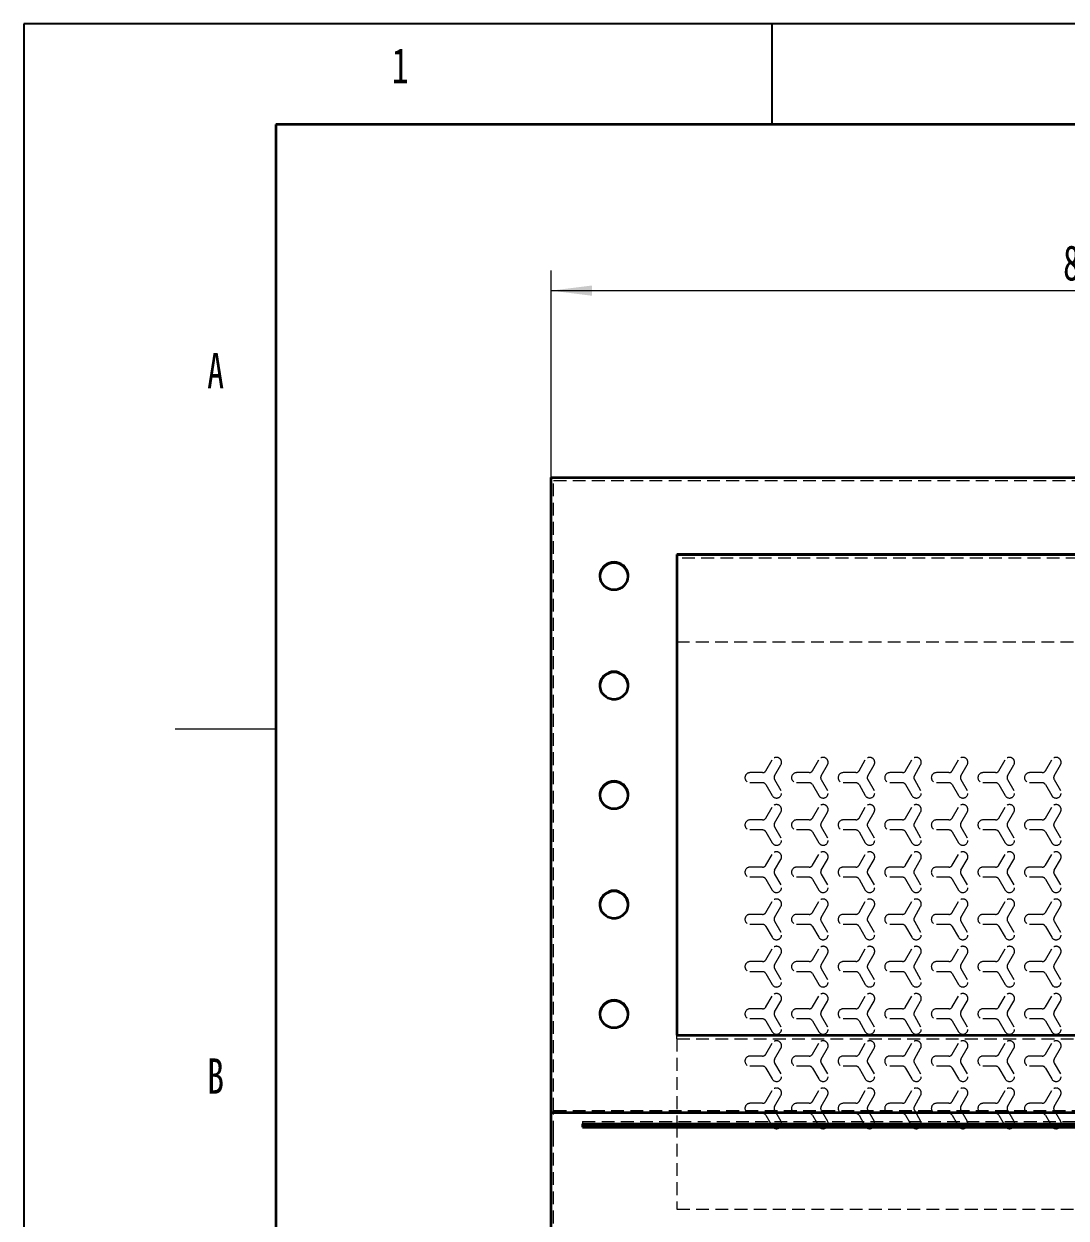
# Model space of a CAD drawing. Header units: millimetres. Extents: x 0 to 594, y 0 to 420.
# Drawn here: x 0 to 103.4, y 301.5 to 420 of the extents above; entities that cross this region are included whole.
import ezdxf

# ---------------------------------------------------------------- set-up
doc = ezdxf.new("R2010")
doc.units = ezdxf.units.MM
doc.linetypes.add('HIDDEN', pattern=[1.905, 1.27, -0.635])
doc.layers.add('图框线', color=5, linetype='Continuous', lineweight=35)
doc.layers.add('细线', color=5, linetype='Continuous')
doc.styles.add('SLDTEXTSTYLE4', font='TXT', dxfattribs={"width": 0.7})
doc.dimstyles.new('SLDDIMSTYLE0', dxfattribs={"dimtxt": 3.5, "dimasz": 4.08, "dimexe": 0, "dimexo": 0.0625, "dimgap": 0.875, "dimtad": 1, "dimdec": 3, "dimlfac": 8, "dimrnd": 1e-09, "dimzin": 12, "dimdsep": 46, "dimtxsty": 'SLDTEXTSTYLE4', "dimsah": 1, "dimcen": 0.09, "dimadec": 0, "dimazin": 3, "dimtfac": 1, "dimtdec": 3, "dimtofl": 0, "dimtmove": 0, "dimatfit": 3, "dimfxl": 0, "dimfrac": 2, "dimtolj": 1, "dimtzin": 12, "dimarcsym": 0})

# ---------------------------------------------------------------- blocks, each defined once
blk = doc.blocks.new('_D')
at = {"color": 7, "linetype": 'Continuous', "lineweight": 0}
for p, q in [((52.32, 374.98), (52.32, 395.53)), ((158.57, 374.98), (158.57, 395.53)), ((52.32, 393.53), (158.57, 393.53))]:
    blk.add_line(p, q, dxfattribs=at)
at = {"color": 7, "linetype": 'Continuous', "lineweight": 18}
for points in [[(52.32, 393.53), (56.4, 393.02), (56.4, 394.04)], [(158.57, 393.53), (154.49, 394.04), (154.49, 393.02)]]:
    blk.add_solid(points, dxfattribs=at)
at = {"color": 7, "linetype": 'Continuous', "lineweight": 18, "insert": (103.15, 398.04), "char_height": 3.5, "attachment_point": 1, "style": 'SLDTEXTSTYLE4'}
blk.add_mtext('850', dxfattribs=at)

msp = doc.modelspace()

# ---------------------------------------------------------------- linework, layer by layer
at = {"color": 7, "linetype": 'Continuous', "lineweight": 35}
for p, q in [((52.323761, 311.980411), (52.323761, 374.981205)), ((52.323761, 374.981205), (158.573761, 374.981205)), ((152.323761, 367.327101), (64.823761, 367.327101)), ((64.823761, 367.327101), (64.823761, 319.634514)), ((152.323761, 367.310925), (64.823761, 367.310925)), ((64.823761, 319.634514), (152.323761, 319.634514)), ((52.323761, 309.62404), (52.323761, 311.980411)), ((52.323761, 311.980411), (158.573761, 311.980411)), ((55.448761, 310.848077), (55.448761, 310.524554)), ((55.448761, 310.848077), (155.448761, 310.848077)), ((55.448761, 310.766035), (155.448761, 310.766035)), ((55.448761, 310.524554), (155.448761, 310.524554)), ((64.823761, 310.848077), (64.823761, 310.766035)), ((64.823761, 310.848077), (64.823761, 310.766035)), ((74.13147, 310.848077), (74.178838, 310.766035)), ((78.75647, 310.848077), (78.803838, 310.766035)), ((83.38147, 310.848077), (83.428838, 310.766035)), ((88.00647, 310.848077), (88.053838, 310.766035)), ((92.63147, 310.848077), (92.678838, 310.766035)), ((97.25647, 310.848077), (97.303838, 310.766035)), ((101.88147, 310.848077), (101.928838, 310.766035)), ((52.323761, 304.794411), (52.323761, 309.62404)), ((52.323761, 293.040768), (52.323761, 304.794411))]:
    msp.add_line(p, q, dxfattribs=at)
at = {"color": 7, "linetype": 'HIDDEN', "lineweight": 18}
for p, q in [((52.573761, 312.157187), (52.573761, 374.675018)), ((52.573761, 374.675018), (158.323761, 374.675018)), ((64.823761, 367.262397), (152.323761, 367.262397)), ((152.323761, 366.987401), (64.823761, 366.987401)), ((57.167511, 365.214139), (57.167511, 365.149434)), ((59.980011, 365.149434), (59.980011, 365.214139)), ((146.073761, 358.631046), (64.823761, 358.631046)), ((146.073761, 358.631046), (64.823761, 358.631046)), ((57.167511, 354.347473), (57.167511, 354.282768)), ((59.980011, 354.282768), (59.980011, 354.347473)), ((73.643339, 345.881046), (74.268339, 346.963578)), ((74.509364, 345.381046), (75.134364, 346.463578)), ((78.268339, 345.881046), (78.893339, 346.963578)), ((79.134364, 345.381046), (79.759364, 346.463578)), ((82.893339, 345.881046), (83.518339, 346.963578)), ((83.759364, 345.381046), (84.384364, 346.463578)), ((87.518339, 345.881046), (88.143339, 346.963578)), ((88.384364, 345.381046), (89.009364, 346.463578)), ((92.143339, 345.881046), (92.768339, 346.963578)), ((93.009364, 345.381046), (93.634364, 346.463578)), ((96.768339, 345.881046), (97.393339, 346.963578)), ((97.634364, 345.381046), (98.259364, 346.463578)), ((101.393339, 345.881046), (102.018339, 346.963578)), ((102.259364, 345.381046), (102.884364, 346.463578)), ((73.318579, 345.693546), (72.068579, 345.693546)), ((74.509364, 345.006046), (75.134364, 343.923514)), ((77.943579, 345.693546), (76.693579, 345.693546)), ((79.134364, 345.006046), (79.759364, 343.923514)), ((82.568579, 345.693546), (81.318579, 345.693546)), ((83.759364, 345.006046), (84.384364, 343.923514)), ((87.193579, 345.693546), (85.943579, 345.693546)), ((88.384364, 345.006046), (89.009364, 343.923514)), ((91.818579, 345.693546), (90.568579, 345.693546)), ((93.009364, 345.006046), (93.634364, 343.923514)), ((96.443579, 345.693546), (95.193579, 345.693546)), ((97.634364, 345.006046), (98.259364, 343.923514)), ((101.068579, 345.693546), (99.818579, 345.693546)), ((102.259364, 345.006046), (102.884364, 343.923514)), ((73.318579, 344.693546), (72.068579, 344.693546)), ((73.643339, 344.506046), (74.268339, 343.423514)), ((77.943579, 344.693546), (76.693579, 344.693546)), ((78.268339, 344.506046), (78.893339, 343.423514)), ((82.568579, 344.693546), (81.318579, 344.693546)), ((82.893339, 344.506046), (83.518339, 343.423514)), ((87.193579, 344.693546), (85.943579, 344.693546)), ((87.518339, 344.506046), (88.143339, 343.423514)), ((91.818579, 344.693546), (90.568579, 344.693546)), ((92.143339, 344.506046), (92.768339, 343.423514)), ((96.443579, 344.693546), (95.193579, 344.693546)), ((96.768339, 344.506046), (97.393339, 343.423514)), ((101.068579, 344.693546), (99.818579, 344.693546)), ((101.393339, 344.506046), (102.018339, 343.423514)), ((57.167511, 343.480808), (57.167511, 343.416103)), ((59.980011, 343.416103), (59.980011, 343.480808)), ((73.643339, 341.193546), (74.268339, 342.276078)), ((74.509364, 340.693546), (75.134364, 341.776078)), ((78.268339, 341.193546), (78.893339, 342.276078)), ((79.134364, 340.693546), (79.759364, 341.776078)), ((82.893339, 341.193546), (83.518339, 342.276078)), ((83.759364, 340.693546), (84.384364, 341.776078)), ((87.518339, 341.193546), (88.143339, 342.276078)), ((88.384364, 340.693546), (89.009364, 341.776078)), ((92.143339, 341.193546), (92.768339, 342.276078)), ((93.009364, 340.693546), (93.634364, 341.776078)), ((96.768339, 341.193546), (97.393339, 342.276078)), ((97.634364, 340.693546), (98.259364, 341.776078)), ((101.393339, 341.193546), (102.018339, 342.276078)), ((102.259364, 340.693546), (102.884364, 341.776078)), ((73.318579, 341.006046), (72.068579, 341.006046)), ((74.509364, 340.318546), (75.134364, 339.236014)), ((77.943579, 341.006046), (76.693579, 341.006046)), ((79.134364, 340.318546), (79.759364, 339.236014)), ((82.568579, 341.006046), (81.318579, 341.006046)), ((83.759364, 340.318546), (84.384364, 339.236014)), ((87.193579, 341.006046), (85.943579, 341.006046)), ((88.384364, 340.318546), (89.009364, 339.236014)), ((91.818579, 341.006046), (90.568579, 341.006046)), ((93.009364, 340.318546), (93.634364, 339.236014)), ((96.443579, 341.006046), (95.193579, 341.006046)), ((97.634364, 340.318546), (98.259364, 339.236014)), ((101.068579, 341.006046), (99.818579, 341.006046)), ((102.259364, 340.318546), (102.884364, 339.236014)), ((73.318579, 340.006046), (72.068579, 340.006046)), ((73.643339, 339.818546), (74.268339, 338.736014)), ((77.943579, 340.006046), (76.693579, 340.006046)), ((78.268339, 339.818546), (78.893339, 338.736014)), ((82.568579, 340.006046), (81.318579, 340.006046)), ((82.893339, 339.818546), (83.518339, 338.736014)), ((87.193579, 340.006046), (85.943579, 340.006046)), ((87.518339, 339.818546), (88.143339, 338.736014)), ((91.818579, 340.006046), (90.568579, 340.006046)), ((92.143339, 339.818546), (92.768339, 338.736014)), ((96.443579, 340.006046), (95.193579, 340.006046)), ((96.768339, 339.818546), (97.393339, 338.736014)), ((101.068579, 340.006046), (99.818579, 340.006046)), ((101.393339, 339.818546), (102.018339, 338.736014)), ((73.643339, 336.506046), (74.268339, 337.588578)), ((74.509364, 336.006046), (75.134364, 337.088578)), ((78.268339, 336.506046), (78.893339, 337.588578)), ((79.134364, 336.006046), (79.759364, 337.088578)), ((82.893339, 336.506046), (83.518339, 337.588578)), ((83.759364, 336.006046), (84.384364, 337.088578)), ((87.518339, 336.506046), (88.143339, 337.588578)), ((88.384364, 336.006046), (89.009364, 337.088578)), ((92.143339, 336.506046), (92.768339, 337.588578)), ((93.009364, 336.006046), (93.634364, 337.088578)), ((96.768339, 336.506046), (97.393339, 337.588578)), ((97.634364, 336.006046), (98.259364, 337.088578)), ((101.393339, 336.506046), (102.018339, 337.588578)), ((102.259364, 336.006046), (102.884364, 337.088578)), ((73.318579, 336.318546), (72.068579, 336.318546)), ((74.509364, 335.631046), (75.134364, 334.548514)), ((77.943579, 336.318546), (76.693579, 336.318546)), ((79.134364, 335.631046), (79.759364, 334.548514)), ((82.568579, 336.318546), (81.318579, 336.318546)), ((83.759364, 335.631046), (84.384364, 334.548514)), ((87.193579, 336.318546), (85.943579, 336.318546)), ((88.384364, 335.631046), (89.009364, 334.548514)), ((91.818579, 336.318546), (90.568579, 336.318546)), ((93.009364, 335.631046), (93.634364, 334.548514)), ((96.443579, 336.318546), (95.193579, 336.318546)), ((97.634364, 335.631046), (98.259364, 334.548514)), ((101.068579, 336.318546), (99.818579, 336.318546)), ((102.259364, 335.631046), (102.884364, 334.548514)), ((73.318579, 335.318546), (72.068579, 335.318546)), ((73.643339, 335.131046), (74.268339, 334.048514)), ((77.943579, 335.318546), (76.693579, 335.318546)), ((78.268339, 335.131046), (78.893339, 334.048514)), ((82.568579, 335.318546), (81.318579, 335.318546)), ((82.893339, 335.131046), (83.518339, 334.048514)), ((87.193579, 335.318546), (85.943579, 335.318546)), ((87.518339, 335.131046), (88.143339, 334.048514)), ((91.818579, 335.318546), (90.568579, 335.318546)), ((92.143339, 335.131046), (92.768339, 334.048514)), ((96.443579, 335.318546), (95.193579, 335.318546)), ((96.768339, 335.131046), (97.393339, 334.048514)), ((101.068579, 335.318546), (99.818579, 335.318546)), ((101.393339, 335.131046), (102.018339, 334.048514)), ((57.167511, 332.614142), (57.167511, 332.549437)), ((59.980011, 332.549437), (59.980011, 332.614142)), ((73.643339, 331.818546), (74.268339, 332.901078)), ((74.509364, 331.318546), (75.134364, 332.401078)), ((78.268339, 331.818546), (78.893339, 332.901078)), ((79.134364, 331.318546), (79.759364, 332.401078)), ((82.893339, 331.818546), (83.518339, 332.901078)), ((83.759364, 331.318546), (84.384364, 332.401078)), ((87.518339, 331.818546), (88.143339, 332.901078)), ((88.384364, 331.318546), (89.009364, 332.401078)), ((92.143339, 331.818546), (92.768339, 332.901078)), ((93.009364, 331.318546), (93.634364, 332.401078)), ((96.768339, 331.818546), (97.393339, 332.901078)), ((97.634364, 331.318546), (98.259364, 332.401078)), ((101.393339, 331.818546), (102.018339, 332.901078)), ((102.259364, 331.318546), (102.884364, 332.401078)), ((73.318579, 331.631046), (72.068579, 331.631046)), ((74.509364, 330.943546), (75.134364, 329.861014)), ((77.943579, 331.631046), (76.693579, 331.631046)), ((79.134364, 330.943546), (79.759364, 329.861014)), ((82.568579, 331.631046), (81.318579, 331.631046)), ((83.759364, 330.943546), (84.384364, 329.861014)), ((87.193579, 331.631046), (85.943579, 331.631046)), ((88.384364, 330.943546), (89.009364, 329.861014)), ((91.818579, 331.631046), (90.568579, 331.631046)), ((93.009364, 330.943546), (93.634364, 329.861014)), ((96.443579, 331.631046), (95.193579, 331.631046)), ((97.634364, 330.943546), (98.259364, 329.861014)), ((101.068579, 331.631046), (99.818579, 331.631046)), ((102.259364, 330.943546), (102.884364, 329.861014)), ((73.318579, 330.631046), (72.068579, 330.631046)), ((73.643339, 330.443546), (74.268339, 329.361014)), ((77.943579, 330.631046), (76.693579, 330.631046)), ((78.268339, 330.443546), (78.893339, 329.361014)), ((82.568579, 330.631046), (81.318579, 330.631046)), ((82.893339, 330.443546), (83.518339, 329.361014)), ((87.193579, 330.631046), (85.943579, 330.631046)), ((87.518339, 330.443546), (88.143339, 329.361014)), ((91.818579, 330.631046), (90.568579, 330.631046)), ((92.143339, 330.443546), (92.768339, 329.361014)), ((96.443579, 330.631046), (95.193579, 330.631046)), ((96.768339, 330.443546), (97.393339, 329.361014)), ((101.068579, 330.631046), (99.818579, 330.631046)), ((101.393339, 330.443546), (102.018339, 329.361014)), ((73.643339, 327.131046), (74.268339, 328.213578)), ((74.509364, 326.631046), (75.134364, 327.713578)), ((78.268339, 327.131046), (78.893339, 328.213578)), ((79.134364, 326.631046), (79.759364, 327.713578)), ((82.893339, 327.131046), (83.518339, 328.213578)), ((83.759364, 326.631046), (84.384364, 327.713578)), ((87.518339, 327.131046), (88.143339, 328.213578)), ((88.384364, 326.631046), (89.009364, 327.713578)), ((92.143339, 327.131046), (92.768339, 328.213578)), ((93.009364, 326.631046), (93.634364, 327.713578)), ((96.768339, 327.131046), (97.393339, 328.213578)), ((97.634364, 326.631046), (98.259364, 327.713578)), ((101.393339, 327.131046), (102.018339, 328.213578)), ((102.259364, 326.631046), (102.884364, 327.713578)), ((73.318579, 326.943546), (72.068579, 326.943546)), ((73.318579, 325.943546), (72.068579, 325.943546)), ((74.509364, 326.256046), (75.134364, 325.173514)), ((77.943579, 326.943546), (76.693579, 326.943546)), ((77.943579, 325.943546), (76.693579, 325.943546)), ((79.134364, 326.256046), (79.759364, 325.173514)), ((82.568579, 326.943546), (81.318579, 326.943546)), ((82.568579, 325.943546), (81.318579, 325.943546)), ((83.759364, 326.256046), (84.384364, 325.173514)), ((87.193579, 326.943546), (85.943579, 326.943546)), ((87.193579, 325.943546), (85.943579, 325.943546)), ((88.384364, 326.256046), (89.009364, 325.173514)), ((91.818579, 326.943546), (90.568579, 326.943546)), ((91.818579, 325.943546), (90.568579, 325.943546)), ((93.009364, 326.256046), (93.634364, 325.173514)), ((96.443579, 326.943546), (95.193579, 326.943546)), ((96.443579, 325.943546), (95.193579, 325.943546)), ((97.634364, 326.256046), (98.259364, 325.173514)), ((101.068579, 326.943546), (99.818579, 326.943546)), ((101.068579, 325.943546), (99.818579, 325.943546)), ((102.259364, 326.256046), (102.884364, 325.173514)), ((73.643339, 325.756046), (74.268339, 324.673514)), ((78.268339, 325.756046), (78.893339, 324.673514)), ((82.893339, 325.756046), (83.518339, 324.673514)), ((87.518339, 325.756046), (88.143339, 324.673514)), ((92.143339, 325.756046), (92.768339, 324.673514)), ((96.768339, 325.756046), (97.393339, 324.673514)), ((101.393339, 325.756046), (102.018339, 324.673514)), ((73.643339, 322.443546), (74.268339, 323.526078)), ((74.509364, 321.943546), (75.134364, 323.026078)), ((78.268339, 322.443546), (78.893339, 323.526078)), ((79.134364, 321.943546), (79.759364, 323.026078)), ((82.893339, 322.443546), (83.518339, 323.526078)), ((83.759364, 321.943546), (84.384364, 323.026078)), ((87.518339, 322.443546), (88.143339, 323.526078)), ((88.384364, 321.943546), (89.009364, 323.026078)), ((92.143339, 322.443546), (92.768339, 323.526078)), ((93.009364, 321.943546), (93.634364, 323.026078)), ((96.768339, 322.443546), (97.393339, 323.526078)), ((97.634364, 321.943546), (98.259364, 323.026078)), ((101.393339, 322.443546), (102.018339, 323.526078)), ((102.259364, 321.943546), (102.884364, 323.026078)), ((57.167511, 321.747477), (57.167511, 321.682772)), ((59.980011, 321.682772), (59.980011, 321.747477)), ((73.318579, 322.256046), (72.068579, 322.256046)), ((73.318579, 321.256046), (72.068579, 321.256046)), ((74.509364, 321.568546), (75.134364, 320.486014)), ((77.943579, 322.256046), (76.693579, 322.256046)), ((77.943579, 321.256046), (76.693579, 321.256046)), ((79.134364, 321.568546), (79.759364, 320.486014)), ((82.568579, 322.256046), (81.318579, 322.256046)), ((82.568579, 321.256046), (81.318579, 321.256046)), ((83.759364, 321.568546), (84.384364, 320.486014)), ((87.193579, 322.256046), (85.943579, 322.256046)), ((87.193579, 321.256046), (85.943579, 321.256046)), ((88.384364, 321.568546), (89.009364, 320.486014)), ((91.818579, 322.256046), (90.568579, 322.256046)), ((91.818579, 321.256046), (90.568579, 321.256046)), ((93.009364, 321.568546), (93.634364, 320.486014)), ((96.443579, 322.256046), (95.193579, 322.256046)), ((96.443579, 321.256046), (95.193579, 321.256046)), ((97.634364, 321.568546), (98.259364, 320.486014)), ((101.068579, 322.256046), (99.818579, 322.256046)), ((101.068579, 321.256046), (99.818579, 321.256046)), ((102.259364, 321.568546), (102.884364, 320.486014)), ((73.643339, 321.068546), (74.268339, 319.986014)), ((78.268339, 321.068546), (78.893339, 319.986014)), ((82.893339, 321.068546), (83.518339, 319.986014)), ((87.518339, 321.068546), (88.143339, 319.986014)), ((92.143339, 321.068546), (92.768339, 319.986014)), ((96.768339, 321.068546), (97.393339, 319.986014)), ((101.393339, 321.068546), (102.018339, 319.986014)), ((64.823761, 319.569809), (64.823761, 319.634514)), ((64.823761, 319.618338), (152.323761, 319.618338)), ((64.823761, 319.294814), (64.823761, 319.618338)), ((152.323761, 319.569809), (64.823761, 319.569809)), ((64.823761, 319.294814), (152.323761, 319.294814)), ((64.823761, 319.294814), (64.823761, 310.848077)), ((64.823761, 319.294814), (64.823761, 310.848077)), ((73.643339, 317.756046), (74.268339, 318.838578)), ((78.268339, 317.756046), (78.893339, 318.838578)), ((82.893339, 317.756046), (83.518339, 318.838578)), ((87.518339, 317.756046), (88.143339, 318.838578)), ((92.143339, 317.756046), (92.768339, 318.838578)), ((96.768339, 317.756046), (97.393339, 318.838578)), ((101.393339, 317.756046), (102.018339, 318.838578)), ((74.509364, 317.256046), (75.134364, 318.338578)), ((79.134364, 317.256046), (79.759364, 318.338578)), ((83.759364, 317.256046), (84.384364, 318.338578)), ((88.384364, 317.256046), (89.009364, 318.338578)), ((93.009364, 317.256046), (93.634364, 318.338578)), ((97.634364, 317.256046), (98.259364, 318.338578)), ((102.259364, 317.256046), (102.884364, 318.338578)), ((73.318579, 317.568546), (72.068579, 317.568546)), ((73.318579, 316.568546), (72.068579, 316.568546)), ((74.509364, 316.881046), (75.134364, 315.798514)), ((77.943579, 317.568546), (76.693579, 317.568546)), ((77.943579, 316.568546), (76.693579, 316.568546)), ((79.134364, 316.881046), (79.759364, 315.798514)), ((82.568579, 317.568546), (81.318579, 317.568546)), ((82.568579, 316.568546), (81.318579, 316.568546)), ((83.759364, 316.881046), (84.384364, 315.798514)), ((87.193579, 317.568546), (85.943579, 317.568546)), ((87.193579, 316.568546), (85.943579, 316.568546)), ((88.384364, 316.881046), (89.009364, 315.798514)), ((91.818579, 317.568546), (90.568579, 317.568546)), ((91.818579, 316.568546), (90.568579, 316.568546)), ((93.009364, 316.881046), (93.634364, 315.798514)), ((96.443579, 317.568546), (95.193579, 317.568546)), ((96.443579, 316.568546), (95.193579, 316.568546)), ((97.634364, 316.881046), (98.259364, 315.798514)), ((101.068579, 317.568546), (99.818579, 317.568546)), ((101.068579, 316.568546), (99.818579, 316.568546)), ((102.259364, 316.881046), (102.884364, 315.798514)), ((73.643339, 316.381046), (74.268339, 315.298514)), ((78.268339, 316.381046), (78.893339, 315.298514)), ((82.893339, 316.381046), (83.518339, 315.298514)), ((87.518339, 316.381046), (88.143339, 315.298514)), ((92.143339, 316.381046), (92.768339, 315.298514)), ((96.768339, 316.381046), (97.393339, 315.298514)), ((101.393339, 316.381046), (102.018339, 315.298514)), ((73.643339, 313.068546), (74.268339, 314.151078)), ((78.268339, 313.068546), (78.893339, 314.151078)), ((82.893339, 313.068546), (83.518339, 314.151078)), ((87.518339, 313.068546), (88.143339, 314.151078)), ((92.143339, 313.068546), (92.768339, 314.151078)), ((96.768339, 313.068546), (97.393339, 314.151078)), ((101.393339, 313.068546), (102.018339, 314.151078)), ((73.318579, 312.881046), (72.068579, 312.881046)), ((74.509364, 312.568546), (75.134364, 313.651078)), ((77.943579, 312.881046), (76.693579, 312.881046)), ((79.134364, 312.568546), (79.759364, 313.651078)), ((82.568579, 312.881046), (81.318579, 312.881046)), ((83.759364, 312.568546), (84.384364, 313.651078)), ((87.193579, 312.881046), (85.943579, 312.881046)), ((88.384364, 312.568546), (89.009364, 313.651078)), ((91.818579, 312.881046), (90.568579, 312.881046)), ((93.009364, 312.568546), (93.634364, 313.651078)), ((96.443579, 312.881046), (95.193579, 312.881046)), ((97.634364, 312.568546), (98.259364, 313.651078)), ((101.068579, 312.881046), (99.818579, 312.881046)), ((102.259364, 312.568546), (102.884364, 313.651078)), ((52.573761, 312.157187), (158.323761, 312.157187)), ((52.573761, 309.865521), (52.573761, 312.157187)), ((73.318579, 311.881046), (72.068579, 311.881046)), ((73.643339, 311.693546), (74.13147, 310.848077)), ((74.509364, 312.193546), (75.134364, 311.111014)), ((77.943579, 311.881046), (76.693579, 311.881046)), ((78.268339, 311.693546), (78.75647, 310.848077)), ((79.134364, 312.193546), (79.759364, 311.111014)), ((82.568579, 311.881046), (81.318579, 311.881046)), ((82.893339, 311.693546), (83.38147, 310.848077)), ((83.759364, 312.193546), (84.384364, 311.111014)), ((87.193579, 311.881046), (85.943579, 311.881046)), ((87.518339, 311.693546), (88.00647, 310.848077)), ((88.384364, 312.193546), (89.009364, 311.111014)), ((91.818579, 311.881046), (90.568579, 311.881046)), ((92.143339, 311.693546), (92.63147, 310.848077)), ((93.009364, 312.193546), (93.634364, 311.111014)), ((96.443579, 311.881046), (95.193579, 311.881046)), ((96.768339, 311.693546), (97.25647, 310.848077)), ((97.634364, 312.193546), (98.259364, 311.111014)), ((101.068579, 311.881046), (99.818579, 311.881046)), ((101.393339, 311.693546), (101.88147, 310.848077)), ((102.259364, 312.193546), (102.884364, 311.111014)), ((55.448761, 311.089559), (155.448761, 311.089559)), ((55.448761, 311.089559), (55.448761, 310.848077)), ((64.823761, 310.766035), (64.823761, 302.381046)), ((64.823761, 310.766035), (64.823761, 302.381046)), ((74.178838, 310.766035), (74.268339, 310.611014)), ((78.803838, 310.766035), (78.893339, 310.611014)), ((83.428838, 310.766035), (83.518339, 310.611014)), ((88.053838, 310.766035), (88.143339, 310.611014)), ((92.678838, 310.766035), (92.768339, 310.611014)), ((97.303838, 310.766035), (97.393339, 310.611014)), ((101.928838, 310.766035), (102.018339, 310.611014)), ((52.573761, 304.794411), (52.573761, 309.865521)), ((52.573761, 192.381046), (52.573761, 304.794411)), ((64.823761, 302.381046), (146.073761, 302.381046)), ((64.823761, 302.381046), (146.073761, 302.381046))]:
    msp.add_line(p, q, dxfattribs=at)
at = {"color": 5, "linetype": 'Continuous', "lineweight": 18}
msp.add_line((25, 350), (15, 350), dxfattribs=at)
at = {"color": 7, "linetype": 'Continuous', "lineweight": 35, "flags": 128}
for points in [[(58.573761, 366.572472), (58.322665, 366.550643), (58.07964, 366.485858), (57.852496, 366.380198), (57.648535, 366.237061), (57.47431, 366.061046), (57.335423, 365.85781), (57.236338, 365.633887), (57.180238, 365.396472), (57.168927, 365.153197), (57.202769, 364.911881), (57.280675, 364.68028), (57.400142, 364.465837), (57.557331, 364.275445), (57.747188, 364.115224), (57.963612, 363.990323), (58.199647, 363.904756), (58.447706, 363.861274), (58.699816, 363.861274), (58.947875, 363.904756), (59.18391, 363.990323), (59.400334, 364.115224), (59.590191, 364.275445), (59.74738, 364.465837), (59.866847, 364.68028), (59.944753, 364.911881), (59.978595, 365.153197), (59.967284, 365.396472), (59.911184, 365.633887), (59.812098, 365.85781), (59.673211, 366.061046), (59.498987, 366.237061), (59.295026, 366.380198), (59.067882, 366.485858), (58.824857, 366.550643), (58.573761, 366.572472)], [(58.573761, 355.705806), (58.322665, 355.683977), (58.07964, 355.619192), (57.852496, 355.513533), (57.648535, 355.370395), (57.47431, 355.19438), (57.335423, 354.991145), (57.236338, 354.767221), (57.180238, 354.529807), (57.168927, 354.286532), (57.202769, 354.045216), (57.280675, 353.813614), (57.400142, 353.599172), (57.557331, 353.40878), (57.747188, 353.248559), (57.963612, 353.123657), (58.199647, 353.03809), (58.447706, 352.994608), (58.699816, 352.994608), (58.947875, 353.03809), (59.18391, 353.123657), (59.400334, 353.248559), (59.590191, 353.40878), (59.74738, 353.599172), (59.866847, 353.813614), (59.944753, 354.045216), (59.978595, 354.286532), (59.967284, 354.529807), (59.911184, 354.767221), (59.812098, 354.991145), (59.673211, 355.19438), (59.498987, 355.370395), (59.295026, 355.513533), (59.067882, 355.619192), (58.824857, 355.683977), (58.573761, 355.705806)], [(58.573761, 344.839141), (58.322665, 344.817312), (58.07964, 344.752527), (57.852496, 344.646867), (57.648535, 344.50373), (57.47431, 344.327715), (57.335423, 344.124479), (57.236338, 343.900556), (57.180238, 343.663141), (57.168927, 343.419866), (57.202769, 343.17855), (57.280675, 342.946949), (57.400142, 342.732506), (57.557331, 342.542114), (57.747188, 342.381893), (57.963612, 342.256992), (58.199647, 342.171425), (58.447706, 342.127943), (58.699816, 342.127943), (58.947875, 342.171425), (59.18391, 342.256992), (59.400334, 342.381893), (59.590191, 342.542114), (59.74738, 342.732506), (59.866847, 342.946949), (59.944753, 343.17855), (59.978595, 343.419866), (59.967284, 343.663141), (59.911184, 343.900556), (59.812098, 344.124479), (59.673211, 344.327715), (59.498987, 344.50373), (59.295026, 344.646867), (59.067882, 344.752527), (58.824857, 344.817312), (58.573761, 344.839141)], [(58.573761, 333.972475), (58.322665, 333.950646), (58.07964, 333.885861), (57.852496, 333.780202), (57.648535, 333.637064), (57.47431, 333.461049), (57.335423, 333.257814), (57.236338, 333.03389), (57.180238, 332.796476), (57.168927, 332.553201), (57.202769, 332.311885), (57.280675, 332.080283), (57.400142, 331.86584), (57.557331, 331.675449), (57.747188, 331.515227), (57.963612, 331.390326), (58.199647, 331.304759), (58.447706, 331.261277), (58.699816, 331.261277), (58.947875, 331.304759), (59.18391, 331.390326), (59.400334, 331.515227), (59.590191, 331.675449), (59.74738, 331.86584), (59.866847, 332.080283), (59.944753, 332.311885), (59.978595, 332.553201), (59.967284, 332.796476), (59.911184, 333.03389), (59.812098, 333.257814), (59.673211, 333.461049), (59.498987, 333.637064), (59.295026, 333.780202), (59.067882, 333.885861), (58.824857, 333.950646), (58.573761, 333.972475)], [(58.573761, 323.10581), (58.322665, 323.083981), (58.07964, 323.019195), (57.852496, 322.913536), (57.648535, 322.770399), (57.47431, 322.594383), (57.335423, 322.391148), (57.236338, 322.167225), (57.180238, 321.92981), (57.168927, 321.686535), (57.202769, 321.445219), (57.280675, 321.213618), (57.400142, 320.999175), (57.557331, 320.808783), (57.747188, 320.648562), (57.963612, 320.523661), (58.199647, 320.438094), (58.447706, 320.394612), (58.699816, 320.394612), (58.947875, 320.438094), (59.18391, 320.523661), (59.400334, 320.648562), (59.590191, 320.808783), (59.74738, 320.999175), (59.866847, 321.213618), (59.944753, 321.445219), (59.978595, 321.686535), (59.967284, 321.92981), (59.911184, 322.167225), (59.812098, 322.391148), (59.673211, 322.594383), (59.498987, 322.770399), (59.295026, 322.913536), (59.067882, 323.019195), (58.824857, 323.083981), (58.573761, 323.10581)], [(75.192248, 310.766035), (75.198613, 310.80875), (75.201184, 310.848077)], [(79.817248, 310.766035), (79.823613, 310.80875), (79.826184, 310.848077)], [(84.442248, 310.766035), (84.448613, 310.80875), (84.451184, 310.848077)], [(89.067248, 310.766035), (89.073613, 310.80875), (89.076184, 310.848077)], [(93.692248, 310.766035), (93.698613, 310.80875), (93.701184, 310.848077)], [(98.317248, 310.766035), (98.323613, 310.80875), (98.326184, 310.848077)], [(102.942248, 310.766035), (102.948613, 310.80875), (102.951184, 310.848077)]]:
    msp.add_lwpolyline(points, dxfattribs=at)
at = {"color": 7, "linetype": 'HIDDEN', "lineweight": 18, "flags": 128}
for points in [[(75.201184, 310.848077), (75.190425, 310.96497), (75.134364, 311.111014)], [(79.826184, 310.848077), (79.815425, 310.96497), (79.759364, 311.111014)], [(84.451184, 310.848077), (84.440425, 310.96497), (84.384364, 311.111014)], [(89.076184, 310.848077), (89.065425, 310.96497), (89.009364, 311.111014)], [(93.701184, 310.848077), (93.690425, 310.96497), (93.634364, 311.111014)], [(98.326184, 310.848077), (98.315425, 310.96497), (98.259364, 311.111014)], [(102.951184, 310.848077), (102.940425, 310.96497), (102.884364, 311.111014)]]:
    msp.add_lwpolyline(points, dxfattribs=at)
at = {"color": 7, "linetype": 'Continuous', "lineweight": 35}
for centre, start, end in [((58.573761, 365.111897), 2.84600447, 177.15399553), ((58.573761, 354.245232), 2.84600458, 177.1539954), ((58.573761, 343.378566), 2.84600449, 177.15399551), ((58.573761, 332.511901), 2.84600448, 177.15399552), ((58.573761, 321.645235), 2.84600446, 177.15399548)]:
    msp.add_arc(centre, 1.407587, start, end, dxfattribs=at)
at = {"color": 7, "linetype": 'HIDDEN', "lineweight": 18}
for centre, radius, start, end in [((58.548132, 365.171126), 1.380263, 179.55746775, 271.0639513), ((58.597378, 365.17316), 1.382261, 269.02102698, 0.35755398), ((58.548132, 354.30446), 1.380263, 179.55746762, 271.0639513), ((58.597378, 354.306495), 1.382261, 269.02102698, 0.35755409), ((74.701352, 346.713578), 0.5, 330, 150), ((79.326352, 346.713578), 0.5, 330, 150), ((83.951352, 346.713578), 0.5, 330, 150), ((88.576352, 346.713578), 0.5, 330, 150), ((93.201352, 346.713578), 0.5, 330, 150), ((97.826352, 346.713578), 0.5, 330, 150), ((102.451352, 346.713578), 0.5, 330, 150), ((72.068579, 345.193546), 0.5, 90, 270), ((73.318579, 346.068546), 0.375, 270, 330), ((74.834124, 345.193546), 0.375, 150, 210), ((76.693579, 345.193546), 0.5, 90, 270), ((77.943579, 346.068546), 0.375, 270, 330), ((79.459124, 345.193546), 0.375, 150, 210), ((81.318579, 345.193546), 0.5, 90, 270), ((82.568579, 346.068546), 0.375, 270, 330), ((84.084124, 345.193546), 0.375, 150, 210), ((85.943579, 345.193546), 0.5, 90, 270), ((87.193579, 346.068546), 0.375, 270, 330), ((88.709124, 345.193546), 0.375, 150, 210), ((90.568579, 345.193546), 0.5, 90, 270), ((91.818579, 346.068546), 0.375, 270, 330), ((93.334124, 345.193546), 0.375, 150, 210), ((95.193579, 345.193546), 0.5, 90, 270), ((96.443579, 346.068546), 0.375, 270, 330), ((97.959124, 345.193546), 0.375, 150, 210), ((99.818579, 345.193546), 0.5, 90, 270), ((101.068579, 346.068546), 0.375, 270, 330), ((102.584124, 345.193546), 0.375, 150, 210), ((73.318579, 344.318546), 0.375, 30, 90), ((74.701352, 343.673514), 0.5, 210, 30), ((77.943579, 344.318546), 0.375, 30, 90), ((79.326352, 343.673514), 0.5, 210, 30), ((82.568579, 344.318546), 0.375, 30, 90), ((83.951352, 343.673514), 0.5, 210, 30), ((87.193579, 344.318546), 0.375, 30, 90), ((88.576352, 343.673514), 0.5, 210, 30), ((91.818579, 344.318546), 0.375, 30, 90), ((93.201352, 343.673514), 0.5, 210, 30), ((96.443579, 344.318546), 0.375, 30, 90), ((97.826352, 343.673514), 0.5, 210, 30), ((101.068579, 344.318546), 0.375, 30, 90), ((102.451352, 343.673514), 0.5, 210, 30), ((58.548132, 343.437795), 1.380263, 179.55746773, 271.0639513), ((58.597378, 343.439829), 1.382261, 269.02102698, 0.357554), ((74.701352, 342.026078), 0.5, 330, 150), ((79.326352, 342.026078), 0.5, 330, 150), ((83.951352, 342.026078), 0.5, 330, 150), ((88.576352, 342.026078), 0.5, 330, 150), ((93.201352, 342.026078), 0.5, 330, 150), ((97.826352, 342.026078), 0.5, 330, 150), ((102.451352, 342.026078), 0.5, 330, 150), ((72.068579, 340.506046), 0.5, 90, 270), ((73.318579, 341.381046), 0.375, 270, 330), ((74.834124, 340.506046), 0.375, 150, 210), ((76.693579, 340.506046), 0.5, 90, 270), ((77.943579, 341.381046), 0.375, 270, 330), ((79.459124, 340.506046), 0.375, 150, 210), ((81.318579, 340.506046), 0.5, 90, 270), ((82.568579, 341.381046), 0.375, 270, 330), ((84.084124, 340.506046), 0.375, 150, 210), ((85.943579, 340.506046), 0.5, 90, 270), ((87.193579, 341.381046), 0.375, 270, 330), ((88.709124, 340.506046), 0.375, 150, 210), ((90.568579, 340.506046), 0.5, 90, 270), ((91.818579, 341.381046), 0.375, 270, 330), ((93.334124, 340.506046), 0.375, 150, 210), ((95.193579, 340.506046), 0.5, 90, 270), ((96.443579, 341.381046), 0.375, 270, 330), ((97.959124, 340.506046), 0.375, 150, 210), ((99.818579, 340.506046), 0.5, 90, 270), ((101.068579, 341.381046), 0.375, 270, 330), ((102.584124, 340.506046), 0.375, 150, 210), ((73.318579, 339.631046), 0.375, 30, 90), ((74.701352, 338.986014), 0.5, 210, 30), ((77.943579, 339.631046), 0.375, 30, 90), ((79.326352, 338.986014), 0.5, 210, 30), ((82.568579, 339.631046), 0.375, 30, 90), ((83.951352, 338.986014), 0.5, 210, 30), ((87.193579, 339.631046), 0.375, 30, 90), ((88.576352, 338.986014), 0.5, 210, 30), ((91.818579, 339.631046), 0.375, 30, 90), ((93.201352, 338.986014), 0.5, 210, 30), ((96.443579, 339.631046), 0.375, 30, 90), ((97.826352, 338.986014), 0.5, 210, 30), ((101.068579, 339.631046), 0.375, 30, 90), ((102.451352, 338.986014), 0.5, 210, 30), ((74.701352, 337.338578), 0.5, 330, 150), ((79.326352, 337.338578), 0.5, 330, 150), ((83.951352, 337.338578), 0.5, 330, 150), ((88.576352, 337.338578), 0.5, 330, 150), ((93.201352, 337.338578), 0.5, 330, 150), ((97.826352, 337.338578), 0.5, 330, 150), ((102.451352, 337.338578), 0.5, 330, 150), ((72.068579, 335.818546), 0.5, 90, 270), ((73.318579, 336.693546), 0.375, 270, 330), ((74.834124, 335.818546), 0.375, 150, 210), ((76.693579, 335.818546), 0.5, 90, 270), ((77.943579, 336.693546), 0.375, 270, 330), ((79.459124, 335.818546), 0.375, 150, 210), ((81.318579, 335.818546), 0.5, 90, 270), ((82.568579, 336.693546), 0.375, 270, 330), ((84.084124, 335.818546), 0.375, 150, 210), ((85.943579, 335.818546), 0.5, 90, 270), ((87.193579, 336.693546), 0.375, 270, 330), ((88.709124, 335.818546), 0.375, 150, 210), ((90.568579, 335.818546), 0.5, 90, 270), ((91.818579, 336.693546), 0.375, 270, 330), ((93.334124, 335.818546), 0.375, 150, 210), ((95.193579, 335.818546), 0.5, 90, 270), ((96.443579, 336.693546), 0.375, 270, 330), ((97.959124, 335.818546), 0.375, 150, 210), ((99.818579, 335.818546), 0.5, 90, 270), ((101.068579, 336.693546), 0.375, 270, 330), ((102.584124, 335.818546), 0.375, 150, 210), ((73.318579, 334.943546), 0.375, 30, 90), ((74.701352, 334.298514), 0.5, 210, 30), ((77.943579, 334.943546), 0.375, 30, 90), ((79.326352, 334.298514), 0.5, 210, 30), ((82.568579, 334.943546), 0.375, 30, 90), ((83.951352, 334.298514), 0.5, 210, 30), ((87.193579, 334.943546), 0.375, 30, 90), ((88.576352, 334.298514), 0.5, 210, 30), ((91.818579, 334.943546), 0.375, 30, 90), ((93.201352, 334.298514), 0.5, 210, 30), ((96.443579, 334.943546), 0.375, 30, 90), ((97.826352, 334.298514), 0.5, 210, 30), ((101.068579, 334.943546), 0.375, 30, 90), ((102.451352, 334.298514), 0.5, 210, 30), ((74.701352, 332.651078), 0.5, 330, 150), ((79.326352, 332.651078), 0.5, 330, 150), ((83.951352, 332.651078), 0.5, 330, 150), ((88.576352, 332.651078), 0.5, 330, 150), ((93.201352, 332.651078), 0.5, 330, 150), ((97.826352, 332.651078), 0.5, 330, 150), ((102.451352, 332.651078), 0.5, 330, 150), ((58.548132, 332.571129), 1.380263, 179.55746774, 271.0639513), ((58.597378, 332.573164), 1.382261, 269.02102698, 0.35755399), ((72.068579, 331.131046), 0.5, 90, 270), ((73.318579, 332.006046), 0.375, 270, 330), ((74.834124, 331.131046), 0.375, 150, 210), ((76.693579, 331.131046), 0.5, 90, 270), ((77.943579, 332.006046), 0.375, 270, 330), ((79.459124, 331.131046), 0.375, 150, 210), ((81.318579, 331.131046), 0.5, 90, 270), ((82.568579, 332.006046), 0.375, 270, 330), ((84.084124, 331.131046), 0.375, 150, 210), ((85.943579, 331.131046), 0.5, 90, 270), ((87.193579, 332.006046), 0.375, 270, 330), ((88.709124, 331.131046), 0.375, 150, 210), ((90.568579, 331.131046), 0.5, 90, 270), ((91.818579, 332.006046), 0.375, 270, 330), ((93.334124, 331.131046), 0.375, 150, 210), ((95.193579, 331.131046), 0.5, 90, 270), ((96.443579, 332.006046), 0.375, 270, 330), ((97.959124, 331.131046), 0.375, 150, 210), ((99.818579, 331.131046), 0.5, 90, 270), ((101.068579, 332.006046), 0.375, 270, 330), ((102.584124, 331.131046), 0.375, 150, 210), ((73.318579, 330.256046), 0.375, 30, 90), ((74.701352, 329.611014), 0.5, 210, 30), ((77.943579, 330.256046), 0.375, 30, 90), ((79.326352, 329.611014), 0.5, 210, 30), ((82.568579, 330.256046), 0.375, 30, 90), ((83.951352, 329.611014), 0.5, 210, 30), ((87.193579, 330.256046), 0.375, 30, 90), ((88.576352, 329.611014), 0.5, 210, 30), ((91.818579, 330.256046), 0.375, 30, 90), ((93.201352, 329.611014), 0.5, 210, 30), ((96.443579, 330.256046), 0.375, 30, 90), ((97.826352, 329.611014), 0.5, 210, 30), ((101.068579, 330.256046), 0.375, 30, 90), ((102.451352, 329.611014), 0.5, 210, 30), ((74.701352, 327.963578), 0.5, 330, 150), ((79.326352, 327.963578), 0.5, 330, 150), ((83.951352, 327.963578), 0.5, 330, 150), ((88.576352, 327.963578), 0.5, 330, 150), ((93.201352, 327.963578), 0.5, 330, 150), ((97.826352, 327.963578), 0.5, 330, 150), ((102.451352, 327.963578), 0.5, 330, 150), ((73.318579, 327.318546), 0.375, 270, 330), ((77.943579, 327.318546), 0.375, 270, 330), ((82.568579, 327.318546), 0.375, 270, 330), ((87.193579, 327.318546), 0.375, 270, 330), ((91.818579, 327.318546), 0.375, 270, 330), ((96.443579, 327.318546), 0.375, 270, 330), ((101.068579, 327.318546), 0.375, 270, 330), ((72.068579, 326.443546), 0.5, 90, 270), ((73.318579, 325.568546), 0.375, 30, 90), ((74.834124, 326.443546), 0.375, 150, 210), ((76.693579, 326.443546), 0.5, 90, 270), ((77.943579, 325.568546), 0.375, 30, 90), ((79.459124, 326.443546), 0.375, 150, 210), ((81.318579, 326.443546), 0.5, 90, 270), ((82.568579, 325.568546), 0.375, 30, 90), ((84.084124, 326.443546), 0.375, 150, 210), ((85.943579, 326.443546), 0.5, 90, 270), ((87.193579, 325.568546), 0.375, 30, 90), ((88.709124, 326.443546), 0.375, 150, 210), ((90.568579, 326.443546), 0.5, 90, 270), ((91.818579, 325.568546), 0.375, 30, 90), ((93.334124, 326.443546), 0.375, 150, 210), ((95.193579, 326.443546), 0.5, 90, 270), ((96.443579, 325.568546), 0.375, 30, 90), ((97.959124, 326.443546), 0.375, 150, 210), ((99.818579, 326.443546), 0.5, 90, 270), ((101.068579, 325.568546), 0.375, 30, 90), ((102.584124, 326.443546), 0.375, 150, 210), ((74.701352, 324.923514), 0.5, 210, 30), ((79.326352, 324.923514), 0.5, 210, 30), ((83.951352, 324.923514), 0.5, 210, 30), ((88.576352, 324.923514), 0.5, 210, 30), ((93.201352, 324.923514), 0.5, 210, 30), ((97.826352, 324.923514), 0.5, 210, 30), ((102.451352, 324.923514), 0.5, 210, 30), ((74.701352, 323.276078), 0.5, 330, 150), ((79.326352, 323.276078), 0.5, 330, 150), ((83.951352, 323.276078), 0.5, 330, 150), ((88.576352, 323.276078), 0.5, 330, 150), ((93.201352, 323.276078), 0.5, 330, 150), ((97.826352, 323.276078), 0.5, 330, 150), ((102.451352, 323.276078), 0.5, 330, 150), ((73.318579, 322.631046), 0.375, 270, 330), ((77.943579, 322.631046), 0.375, 270, 330), ((82.568579, 322.631046), 0.375, 270, 330), ((87.193579, 322.631046), 0.375, 270, 330), ((91.818579, 322.631046), 0.375, 270, 330), ((96.443579, 322.631046), 0.375, 270, 330), ((101.068579, 322.631046), 0.375, 270, 330), ((58.548132, 321.704464), 1.380263, 179.5574677, 271.0639513), ((58.597378, 321.706498), 1.382261, 269.02102698, 0.35755396), ((72.068579, 321.756046), 0.5, 90, 270), ((73.318579, 320.881046), 0.375, 30, 90), ((74.834124, 321.756046), 0.375, 150, 210), ((76.693579, 321.756046), 0.5, 90, 270), ((77.943579, 320.881046), 0.375, 30, 90), ((79.459124, 321.756046), 0.375, 150, 210), ((81.318579, 321.756046), 0.5, 90, 270), ((82.568579, 320.881046), 0.375, 30, 90), ((84.084124, 321.756046), 0.375, 150, 210), ((85.943579, 321.756046), 0.5, 90, 270), ((87.193579, 320.881046), 0.375, 30, 90), ((88.709124, 321.756046), 0.375, 150, 210), ((90.568579, 321.756046), 0.5, 90, 270), ((91.818579, 320.881046), 0.375, 30, 90), ((93.334124, 321.756046), 0.375, 150, 210), ((95.193579, 321.756046), 0.5, 90, 270), ((96.443579, 320.881046), 0.375, 30, 90), ((97.959124, 321.756046), 0.375, 150, 210), ((99.818579, 321.756046), 0.5, 90, 270), ((101.068579, 320.881046), 0.375, 30, 90), ((102.584124, 321.756046), 0.375, 150, 210), ((74.701352, 320.236014), 0.5, 210, 30), ((79.326352, 320.236014), 0.5, 210, 30), ((83.951352, 320.236014), 0.5, 210, 30), ((88.576352, 320.236014), 0.5, 210, 30), ((93.201352, 320.236014), 0.5, 210, 30), ((97.826352, 320.236014), 0.5, 210, 30), ((102.451352, 320.236014), 0.5, 210, 30), ((74.701352, 318.588578), 0.5, 330, 150), ((79.326352, 318.588578), 0.5, 330, 150), ((83.951352, 318.588578), 0.5, 330, 150), ((88.576352, 318.588578), 0.5, 330, 150), ((93.201352, 318.588578), 0.5, 330, 150), ((97.826352, 318.588578), 0.5, 330, 150), ((102.451352, 318.588578), 0.5, 330, 150), ((73.318579, 317.943546), 0.375, 270, 330), ((77.943579, 317.943546), 0.375, 270, 330), ((82.568579, 317.943546), 0.375, 270, 330), ((87.193579, 317.943546), 0.375, 270, 330), ((91.818579, 317.943546), 0.375, 270, 330), ((96.443579, 317.943546), 0.375, 270, 330), ((101.068579, 317.943546), 0.375, 270, 330), ((72.068579, 317.068546), 0.5, 90, 270), ((73.318579, 316.193546), 0.375, 30, 90), ((74.834124, 317.068546), 0.375, 150, 210), ((76.693579, 317.068546), 0.5, 90, 270), ((77.943579, 316.193546), 0.375, 30, 90), ((79.459124, 317.068546), 0.375, 150, 210), ((81.318579, 317.068546), 0.5, 90, 270), ((82.568579, 316.193546), 0.375, 30, 90), ((84.084124, 317.068546), 0.375, 150, 210), ((85.943579, 317.068546), 0.5, 90, 270), ((87.193579, 316.193546), 0.375, 30, 90), ((88.709124, 317.068546), 0.375, 150, 210), ((90.568579, 317.068546), 0.5, 90, 270), ((91.818579, 316.193546), 0.375, 30, 90), ((93.334124, 317.068546), 0.375, 150, 210), ((95.193579, 317.068546), 0.5, 90, 270), ((96.443579, 316.193546), 0.375, 30, 90), ((97.959124, 317.068546), 0.375, 150, 210), ((99.818579, 317.068546), 0.5, 90, 270), ((101.068579, 316.193546), 0.375, 30, 90), ((102.584124, 317.068546), 0.375, 150, 210), ((74.701352, 315.548514), 0.5, 210, 30), ((79.326352, 315.548514), 0.5, 210, 30), ((83.951352, 315.548514), 0.5, 210, 30), ((88.576352, 315.548514), 0.5, 210, 30), ((93.201352, 315.548514), 0.5, 210, 30), ((97.826352, 315.548514), 0.5, 210, 30), ((102.451352, 315.548514), 0.5, 210, 30), ((74.701352, 313.901078), 0.5, 330, 150), ((79.326352, 313.901078), 0.5, 330, 150), ((83.951352, 313.901078), 0.5, 330, 150), ((88.576352, 313.901078), 0.5, 330, 150), ((93.201352, 313.901078), 0.5, 330, 150), ((97.826352, 313.901078), 0.5, 330, 150), ((102.451352, 313.901078), 0.5, 330, 150), ((72.068579, 312.381046), 0.5, 90, 270), ((73.318579, 313.256046), 0.375, 270, 330), ((76.693579, 312.381046), 0.5, 90, 270), ((77.943579, 313.256046), 0.375, 270, 330), ((81.318579, 312.381046), 0.5, 90, 270), ((82.568579, 313.256046), 0.375, 270, 330), ((85.943579, 312.381046), 0.5, 90, 270), ((87.193579, 313.256046), 0.375, 270, 330), ((90.568579, 312.381046), 0.5, 90, 270), ((91.818579, 313.256046), 0.375, 270, 330), ((95.193579, 312.381046), 0.5, 90, 270), ((96.443579, 313.256046), 0.375, 270, 330), ((99.818579, 312.381046), 0.5, 90, 270), ((101.068579, 313.256046), 0.375, 270, 330), ((73.318579, 311.506046), 0.375, 30, 90), ((74.834124, 312.381046), 0.375, 150, 210), ((77.943579, 311.506046), 0.375, 30, 90), ((79.459124, 312.381046), 0.375, 150, 210), ((82.568579, 311.506046), 0.375, 30, 90), ((84.084124, 312.381046), 0.375, 150, 210), ((87.193579, 311.506046), 0.375, 30, 90), ((88.709124, 312.381046), 0.375, 150, 210), ((91.818579, 311.506046), 0.375, 30, 90), ((93.334124, 312.381046), 0.375, 150, 210), ((96.443579, 311.506046), 0.375, 30, 90), ((97.959124, 312.381046), 0.375, 150, 210), ((101.068579, 311.506046), 0.375, 30, 90), ((102.584124, 312.381046), 0.375, 150, 210), ((74.701352, 310.861014), 0.5, 210, 349.04966546), ((79.326352, 310.861014), 0.5, 210, 349.04966546), ((83.951352, 310.861014), 0.5, 210, 349.04966546), ((88.576352, 310.861014), 0.5, 210, 349.04966546), ((93.201352, 310.861014), 0.5, 210, 349.04966546), ((97.826352, 310.861014), 0.5, 210, 349.04966546), ((102.451352, 310.861014), 0.5, 210, 349.04966546)]:
    msp.add_arc(centre, radius, start, end, dxfattribs=at)
at = {"layer": '图框线'}
for p, q in [((584, 410), (25, 410)), ((25, 410), (25, 10))]:
    msp.add_line(p, q, dxfattribs=at)
at = {"layer": '细线'}
for p, q in [((594, 420), (0, 420)), ((0, 420), (0, 0)), ((74.25, 420), (74.25, 410))]:
    msp.add_line(p, q, dxfattribs=at)

# ---------------------------------------------------------------- texts
at = {"layer": '细线', "char_height": 3.5, "attachment_point": 1, "style": 'SLDTEXTSTYLE4'}
for s, insert in [('1', (36.518685, 417.611261)), ('A', (18.196828, 387.333881)), ('B', (18.196828, 317.333881))]:
    msp.add_mtext(s, dxfattribs=dict(at, insert=insert))

# ---------------------------------------------------------------- dimensions: what is measured, and where the dimension line sits
at = {"color": 7, "linetype": 'Continuous', "lineweight": 18}
dim = msp.add_linear_dim(base=(158.573761, 393.53011), p1=(52.323761, 374.981205), p2=(158.573761, 374.981205), dimstyle='SLDDIMSTYLE0', dxfattribs=at)
dim.commit()
dim.dimension.update_dxf_attribs({"geometry": '_D', "text_midpoint": (105.448761, 393.53011), "dimtype": 160})

doc.saveas('drawing.dxf')
